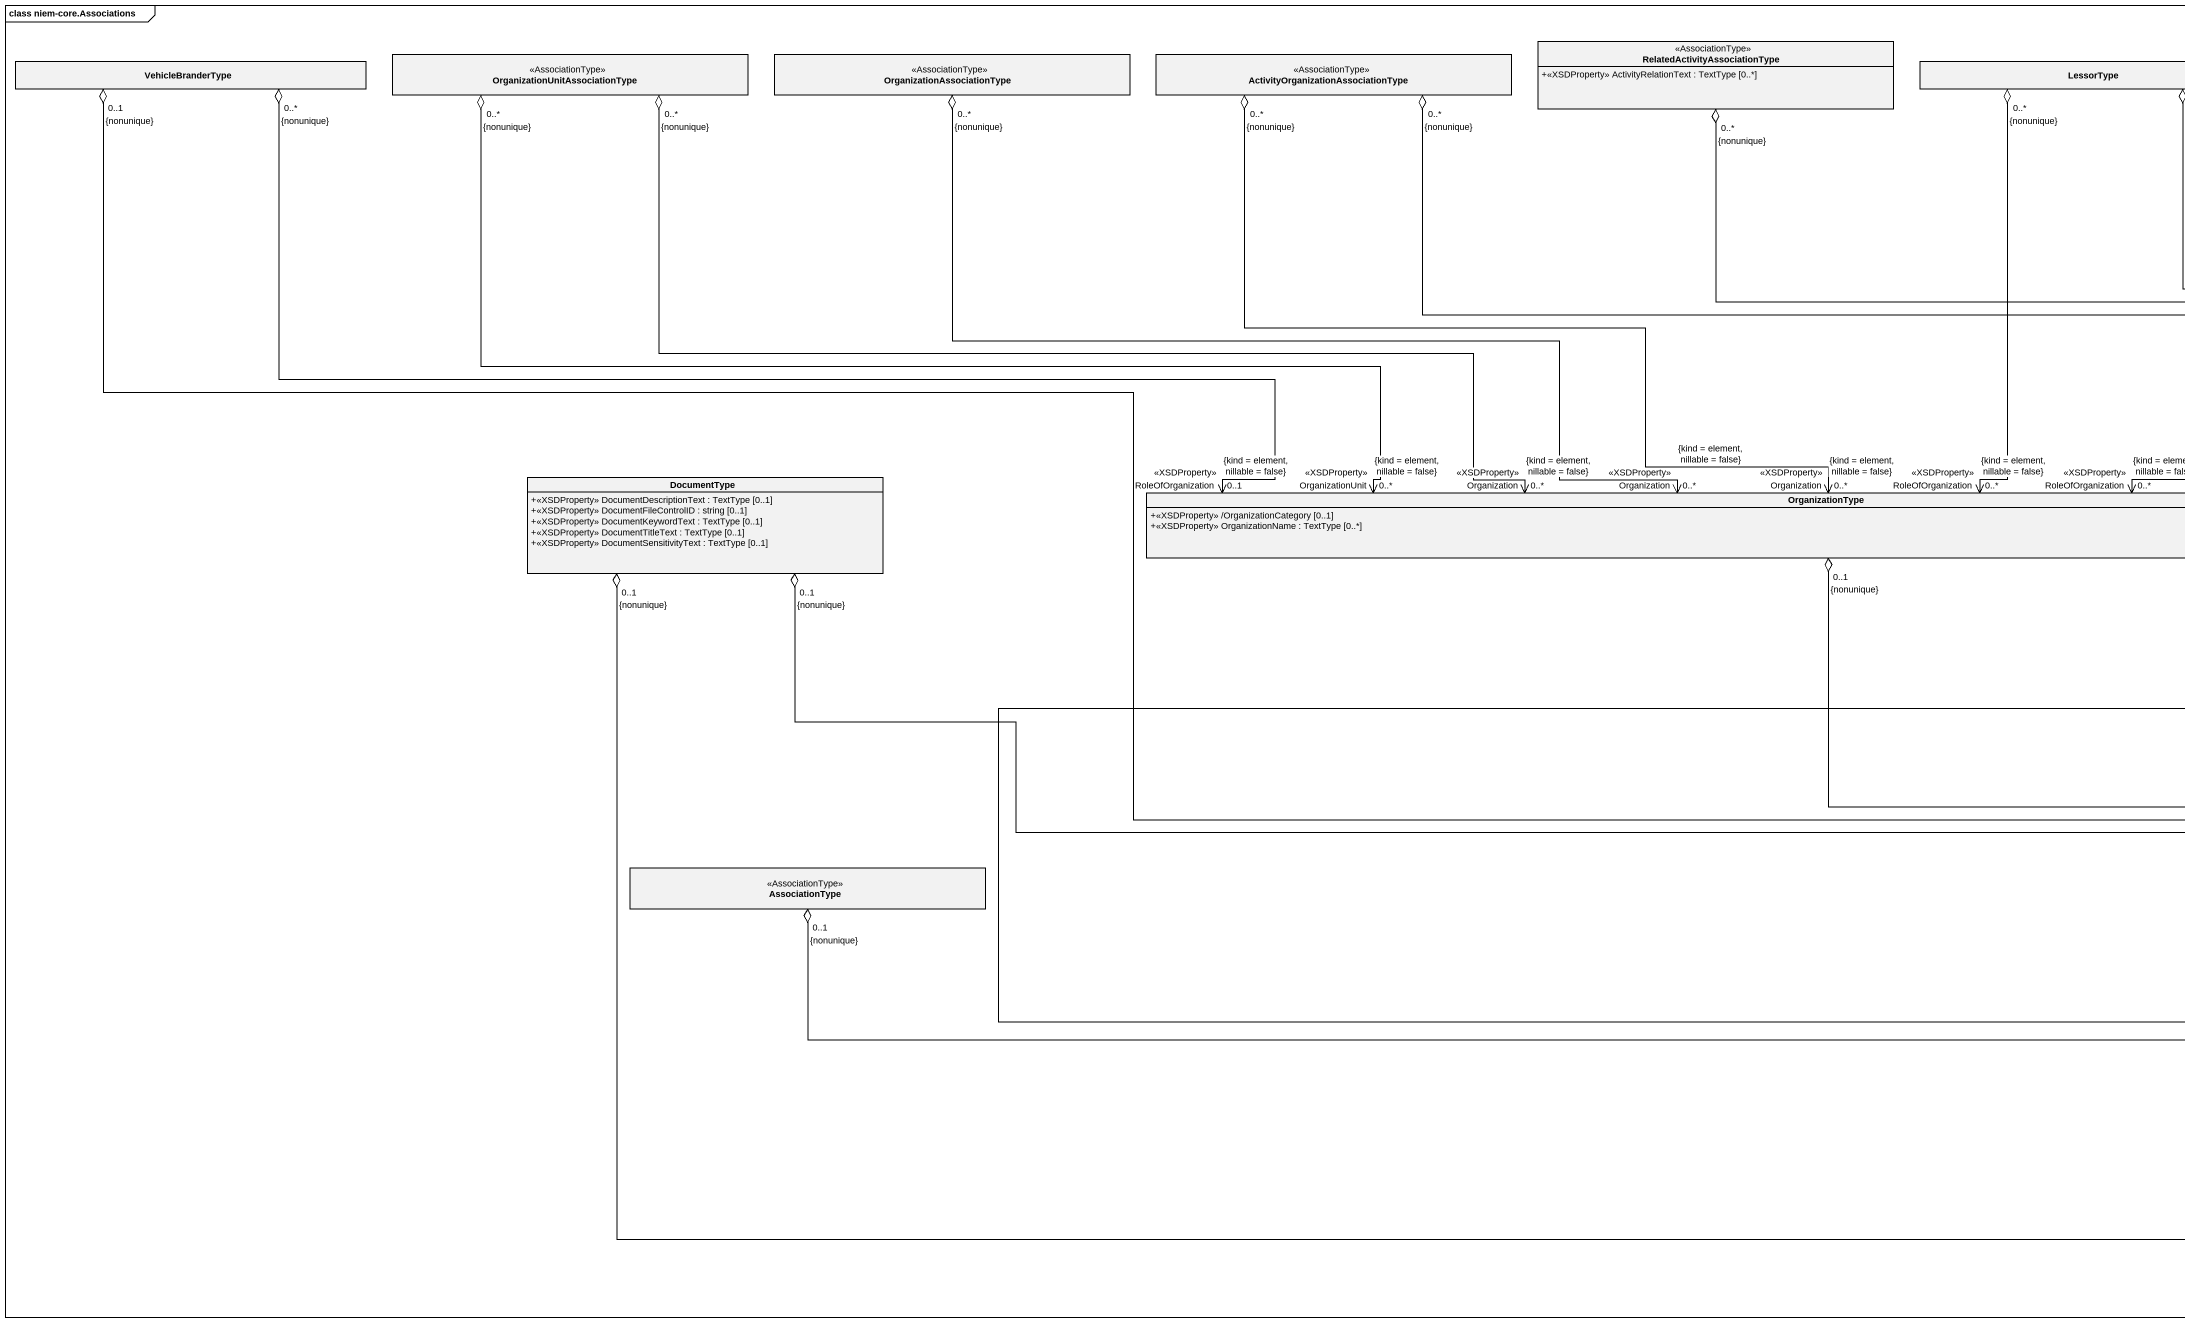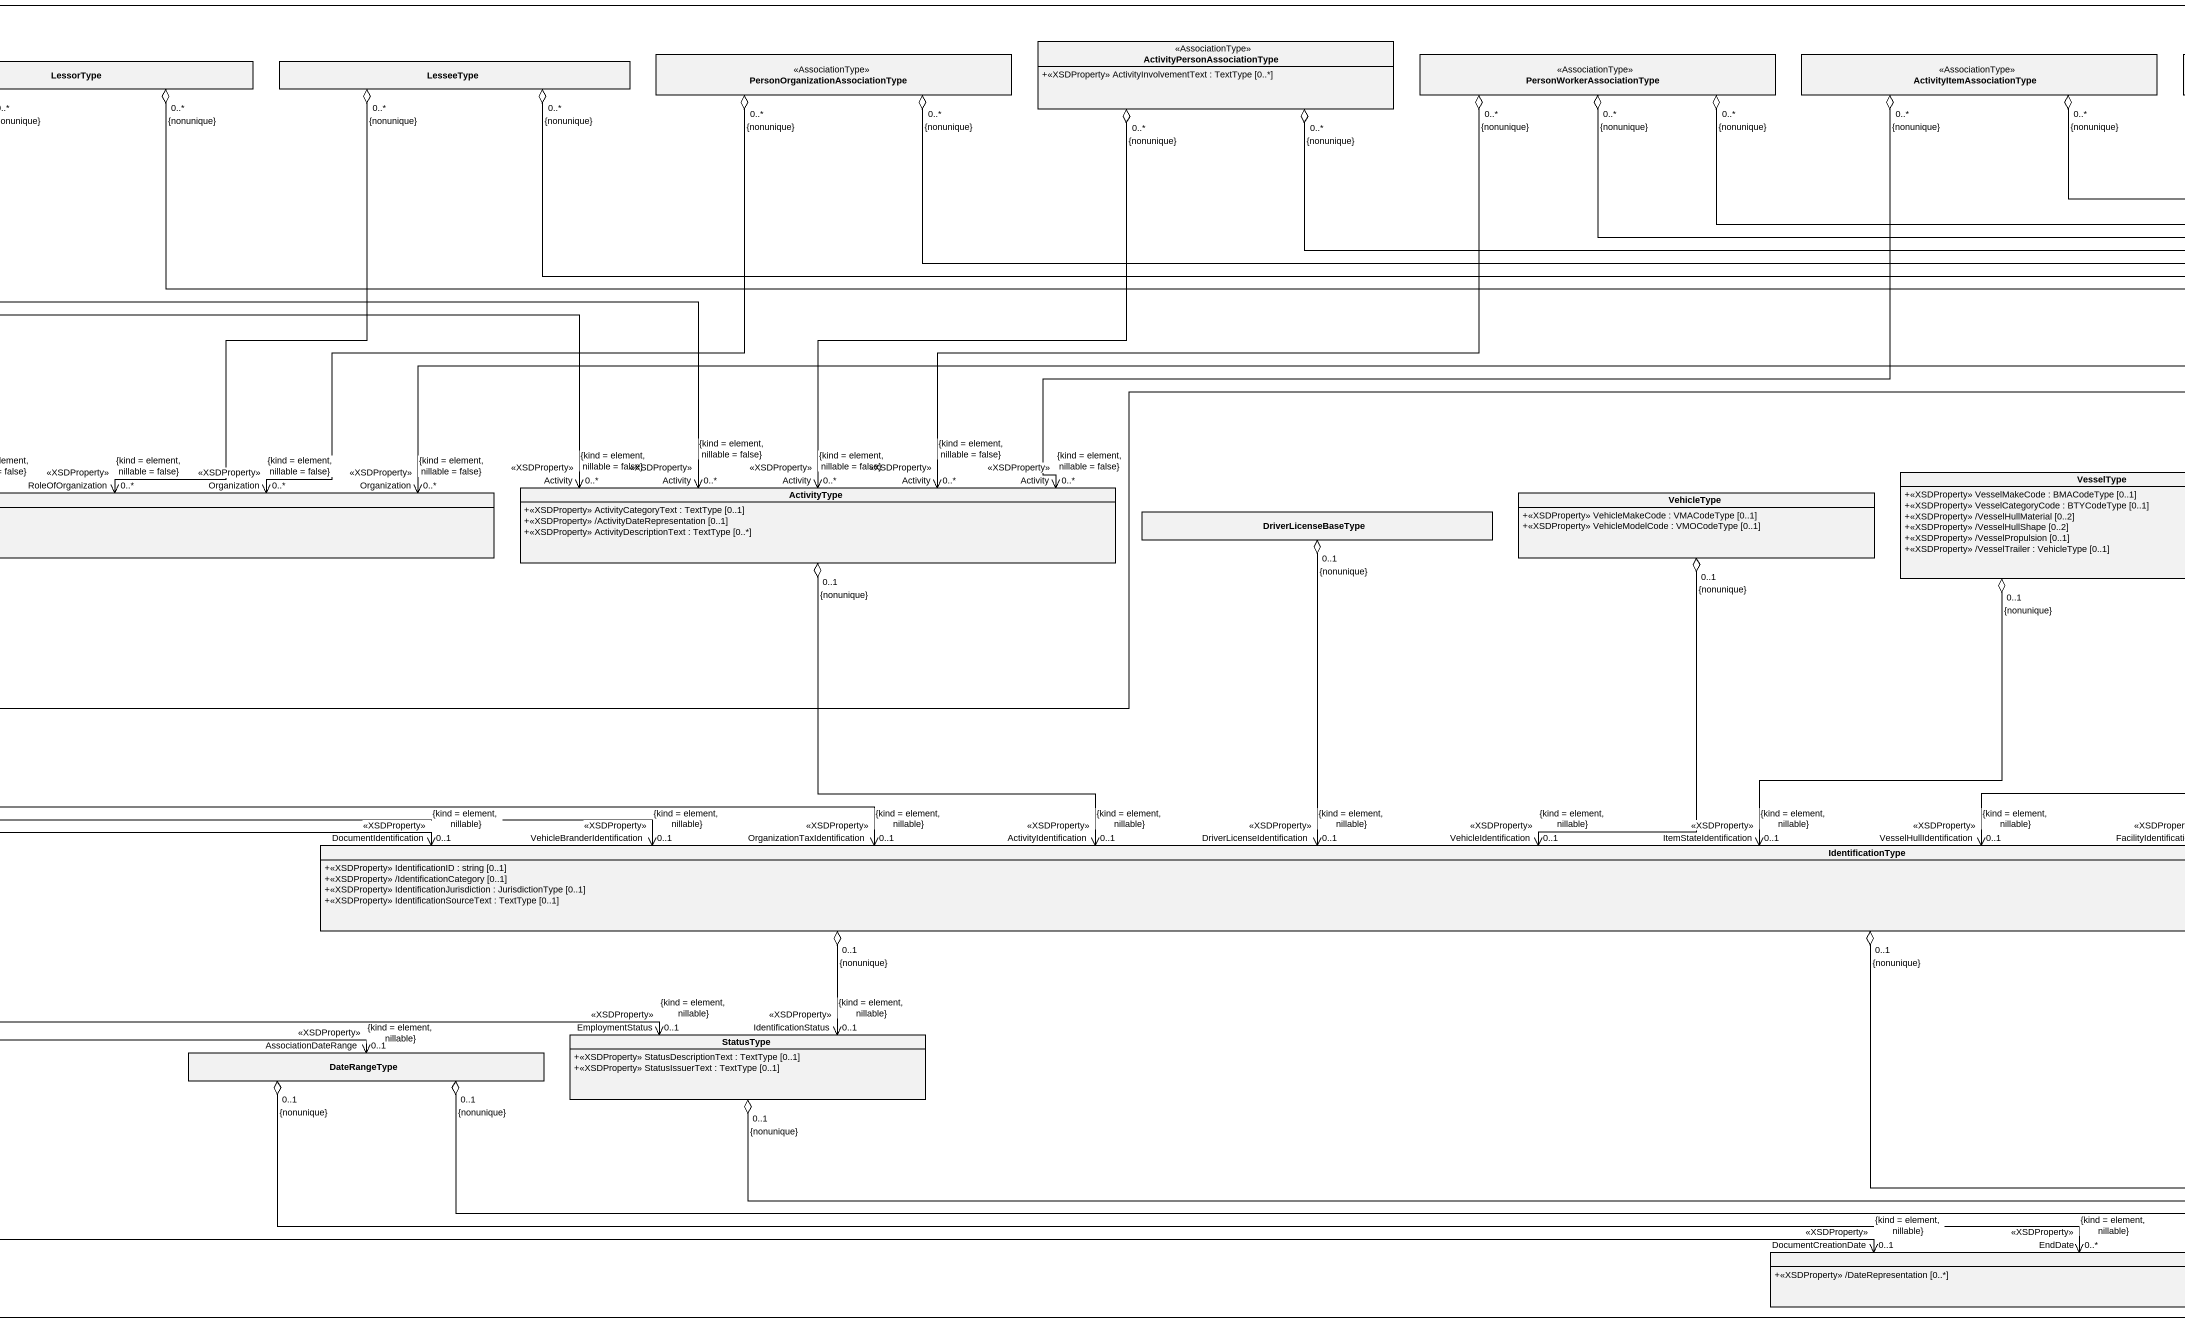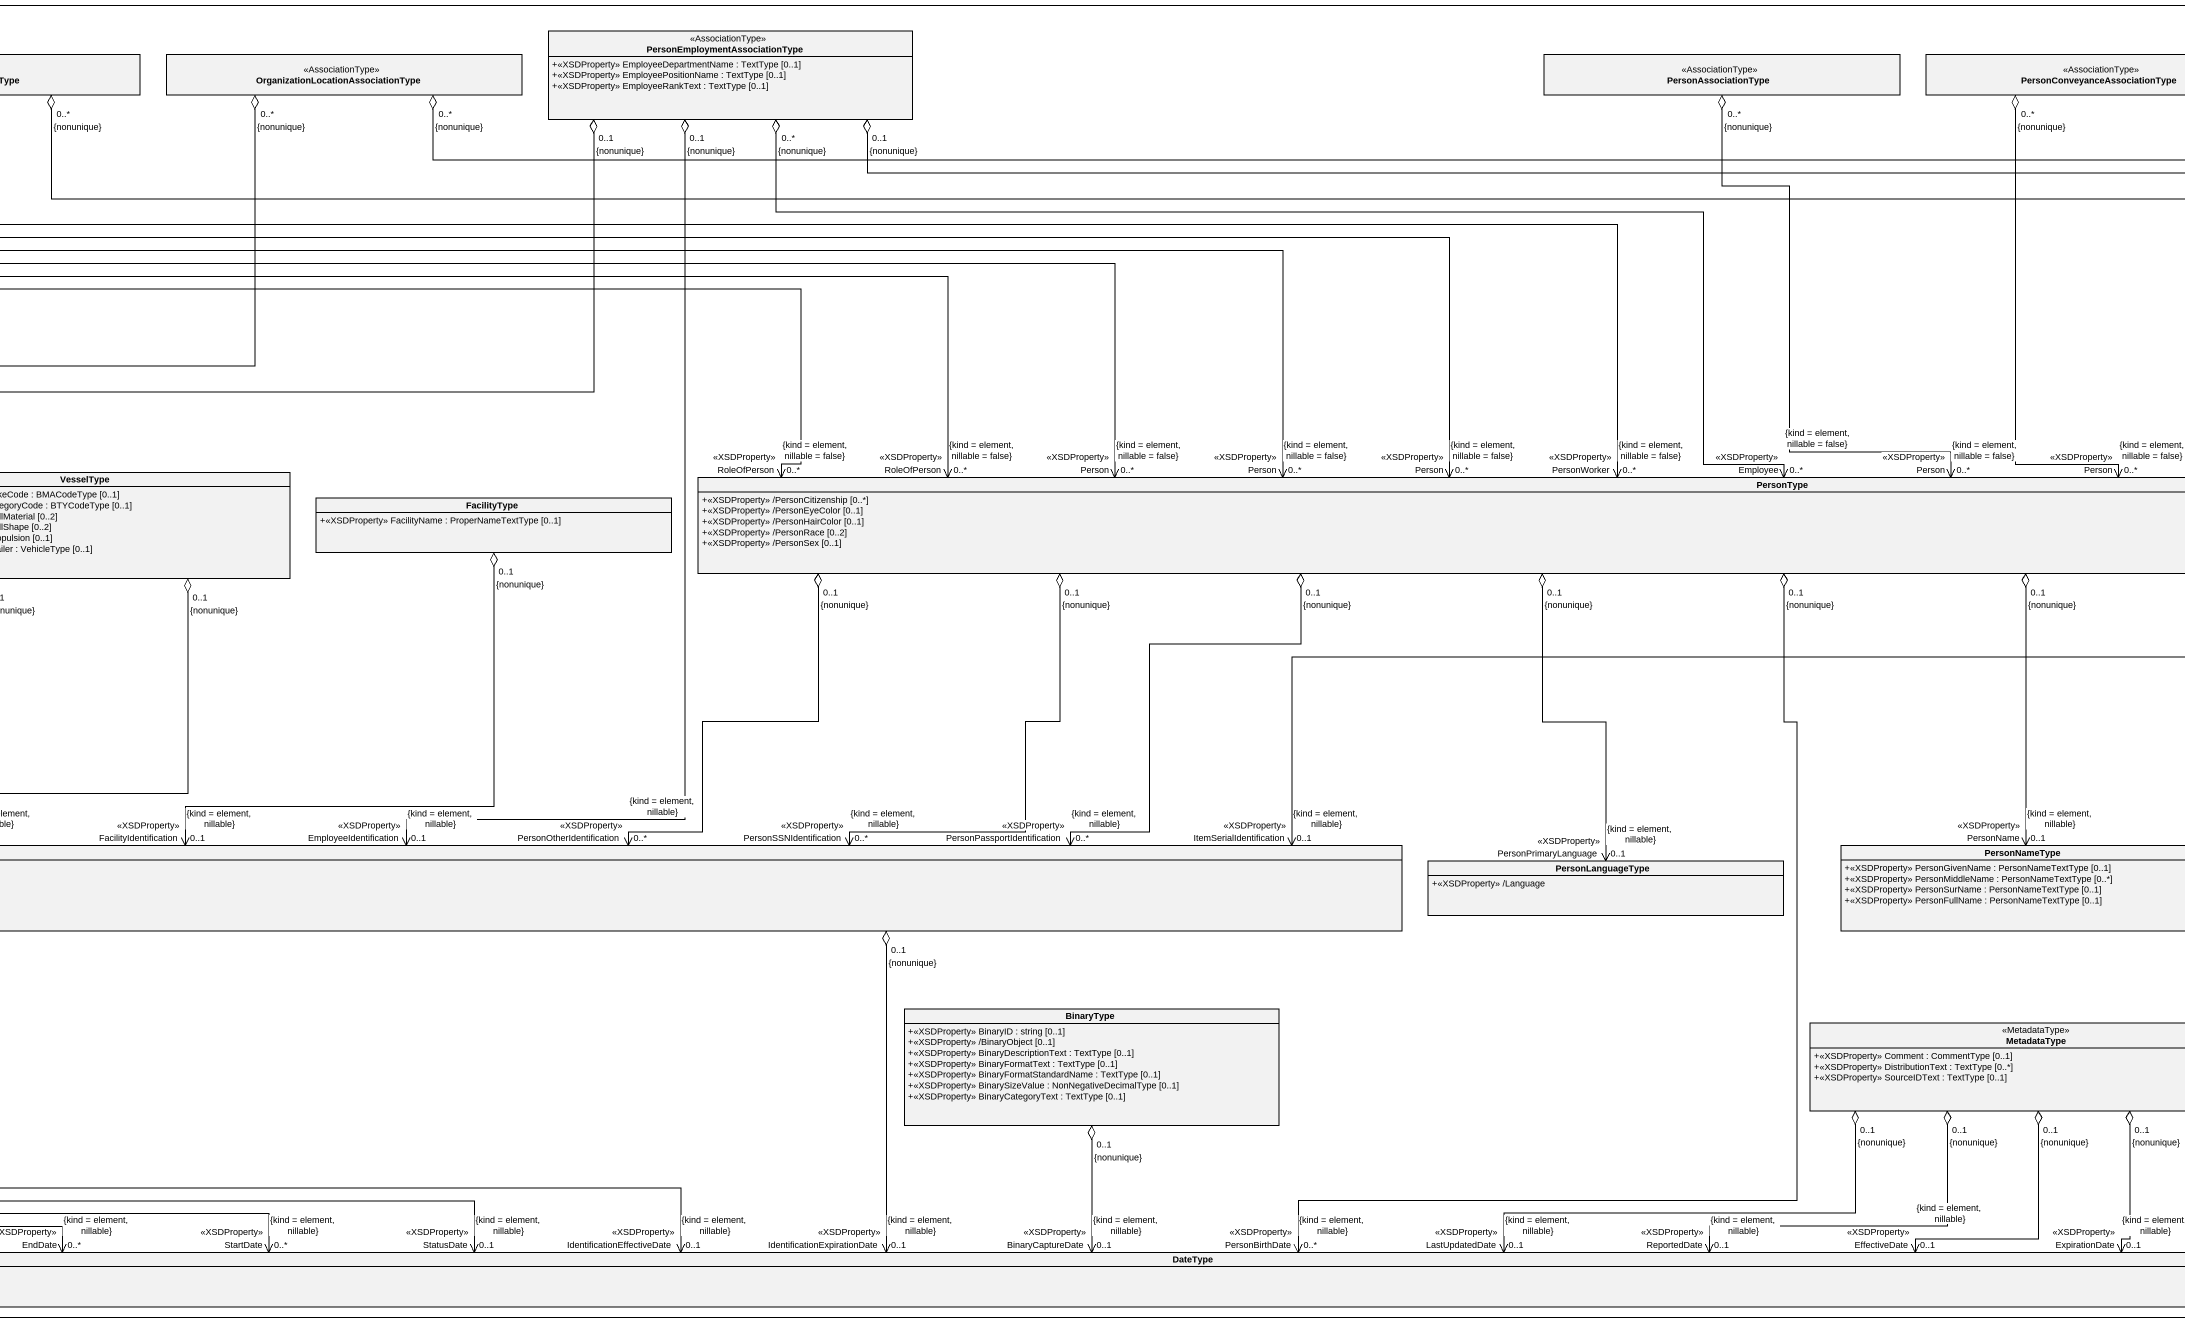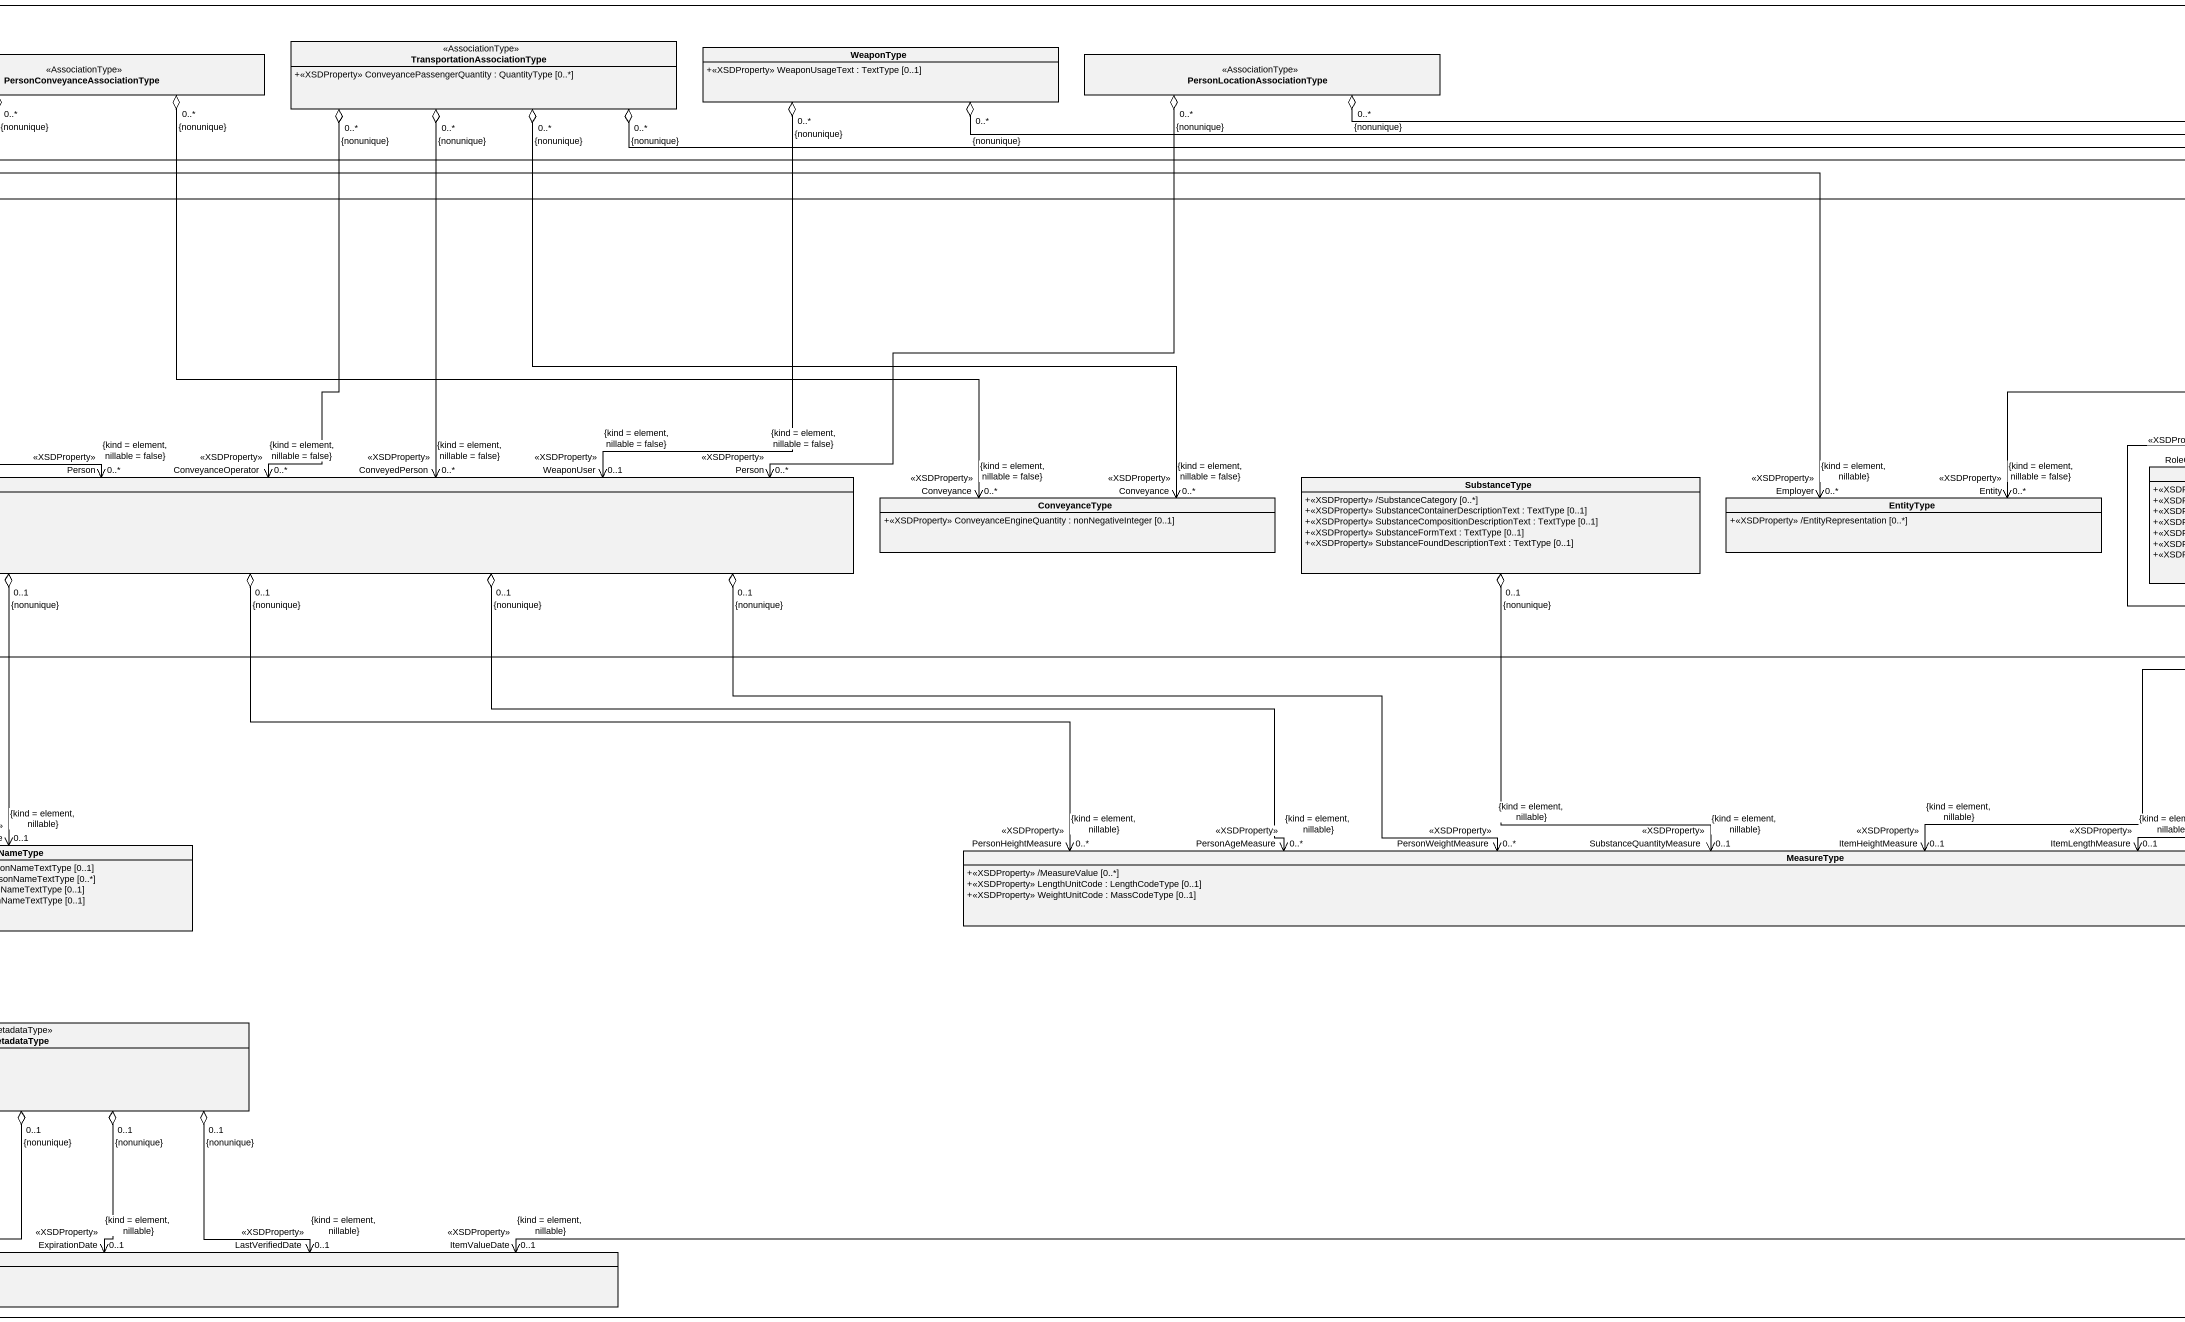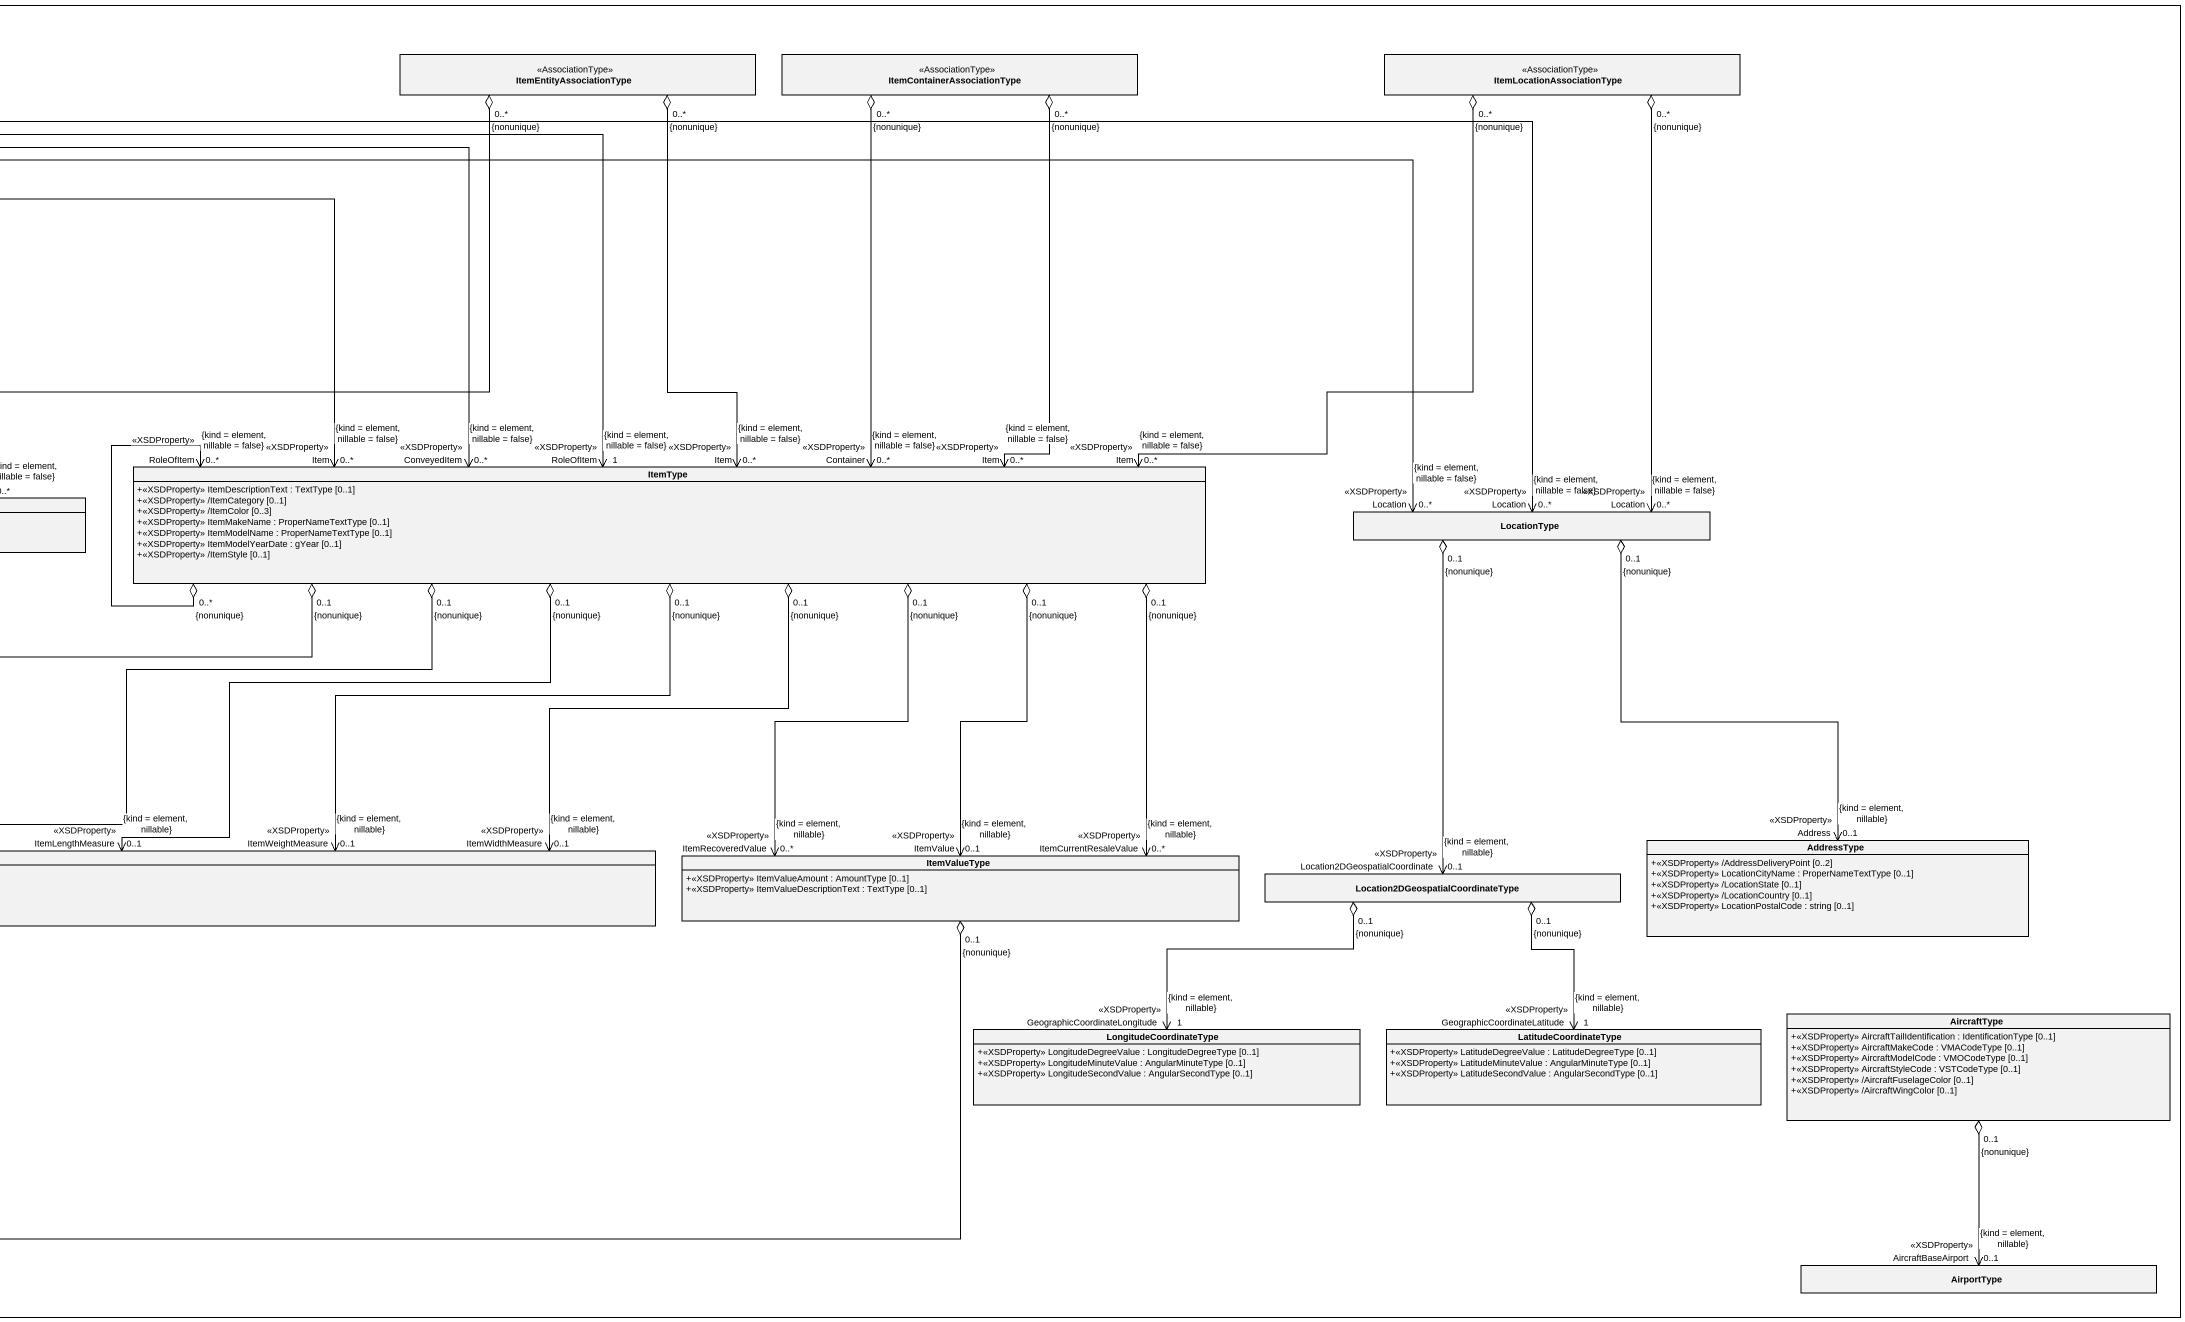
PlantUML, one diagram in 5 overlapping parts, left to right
@startuml
mainframe class niem-core.Associations
hide circle
hide empty members
skinparam classAttributeIconSize 0
class "PersonEmploymentAssociationType" as PersonEmploymentAssociationT <<AssociationType>> {
  +<<XSDProperty>> EmployeeDepartmentName : TextType [0..1]
  +<<XSDProperty>> EmployeePositionName : TextType [0..1]
  +<<XSDProperty>> EmployeeRankText : TextType [0..1]
}
class VehicleBranderType
class "OrganizationUnitAssociationType" as OrganizationUnitAssociationT <<AssociationType>>
class OrganizationAssociationType <<AssociationType>>
class "ActivityOrganizationAssociationType" as ActivityOrganizationAssociat <<AssociationType>>
class "RelatedActivityAssociationType" as RelatedActivityAssociationTy <<AssociationType>> {
  +<<XSDProperty>> ActivityRelationText : TextType [0..*]
}
class LessorType
class LesseeType
class "PersonOrganizationAssociationType" as PersonOrganizationAssociatio <<AssociationType>>
class "ActivityPersonAssociationType" as ActivityPersonAssociationTyp <<AssociationType>> {
  +<<XSDProperty>> ActivityInvolvementText : TextType [0..*]
}
class PersonWorkerAssociationType <<AssociationType>>
class ActivityItemAssociationType <<AssociationType>>
class "OrganizationLocationAssociationType" as OrganizationLocationAssociat <<AssociationType>>
class PersonAssociationType <<AssociationType>>
class "PersonConveyanceAssociationType" as PersonConveyanceAssociationT <<AssociationType>>
class "TransportationAssociationType" as TransportationAssociationTyp <<AssociationType>> {
  +<<XSDProperty>> ConveyancePassengerQuantity : QuantityType [0..*]
}
class WeaponType {
  +<<XSDProperty>> WeaponUsageText : TextType [0..1]
}
class "PersonLocationAssociationType" as PersonLocationAssociationTyp <<AssociationType>>
class ItemEntityAssociationType <<AssociationType>>
class ItemContainerAssociationType <<AssociationType>>
class ItemLocationAssociationType <<AssociationType>>
class DocumentType {
  +<<XSDProperty>> DocumentDescriptionText : TextType [0..1]
  +<<XSDProperty>> DocumentFileControlID : string [0..1]
  +<<XSDProperty>> DocumentKeywordText : TextType [0..1]
  +<<XSDProperty>> DocumentTitleText : TextType [0..1]
  +<<XSDProperty>> DocumentSensitivityText : TextType [0..1]
}
class OrganizationType {
  +<<XSDProperty>> /OrganizationCategory [0..1]
  +<<XSDProperty>> OrganizationName : TextType [0..*]
}
class ActivityType {
  +<<XSDProperty>> ActivityCategoryText : TextType [0..1]
  +<<XSDProperty>> /ActivityDateRepresentation [0..1]
  +<<XSDProperty>> ActivityDescriptionText : TextType [0..*]
}
class VehicleType {
  +<<XSDProperty>> VehicleMakeCode : VMACodeType [0..1]
  +<<XSDProperty>> VehicleModelCode : VMOCodeType [0..1]
}
class VesselType {
  +<<XSDProperty>> VesselMakeCode : BMACodeType [0..1]
  +<<XSDProperty>> VesselCategoryCode : BTYCodeType [0..1]
  +<<XSDProperty>> /VesselHullMaterial [0..2]
  +<<XSDProperty>> /VesselHullShape [0..2]
  +<<XSDProperty>> /VesselPropulsion [0..1]
  +<<XSDProperty>> /VesselTrailer : VehicleType [0..1]
}
class FacilityType {
  +<<XSDProperty>> FacilityName : ProperNameTextType [0..1]
}
class PersonType {
  +<<XSDProperty>> /PersonCitizenship [0..*]
  +<<XSDProperty>> /PersonEyeColor [0..1]
  +<<XSDProperty>> /PersonHairColor [0..1]
  +<<XSDProperty>> /PersonRace [0..2]
  +<<XSDProperty>> /PersonSex [0..1]
}
class ConveyanceType {
  +<<XSDProperty>> ConveyanceEngineQuantity : nonNegativeInteger [0..1]
}
class SubstanceType {
  +<<XSDProperty>> /SubstanceCategory [0..*]
  +<<XSDProperty>> SubstanceContainerDescriptionText : TextType [0..1]
  +<<XSDProperty>> SubstanceCompositionDescriptionText : TextType [0..1]
  +<<XSDProperty>> SubstanceFormText : TextType [0..1]
  +<<XSDProperty>> SubstanceFoundDescriptionText : TextType [0..1]
}
class EntityType {
  +<<XSDProperty>> /EntityRepresentation [0..*]
}
class ItemType {
  +<<XSDProperty>> ItemDescriptionText : TextType [0..1]
  +<<XSDProperty>> /ItemCategory [0..1]
  +<<XSDProperty>> /ItemColor [0..3]
  +<<XSDProperty>> ItemMakeName : ProperNameTextType [0..1]
  +<<XSDProperty>> ItemModelName : ProperNameTextType [0..1]
  +<<XSDProperty>> ItemModelYearDate : gYear [0..1]
  +<<XSDProperty>> /ItemStyle [0..1]
}
class DriverLicenseBaseType
class LocationType
class IdentificationType {
  +<<XSDProperty>> IdentificationID : string [0..1]
  +<<XSDProperty>> /IdentificationCategory [0..1]
  +<<XSDProperty>> IdentificationJurisdiction : JurisdictionType [0..1]
  +<<XSDProperty>> IdentificationSourceText : TextType [0..1]
}
class PersonNameType {
  +<<XSDProperty>> PersonGivenName : PersonNameTextType [0..1]
  +<<XSDProperty>> PersonMiddleName : PersonNameTextType [0..*]
  +<<XSDProperty>> PersonSurName : PersonNameTextType [0..1]
  +<<XSDProperty>> PersonFullName : PersonNameTextType [0..1]
}
class MeasureType {
  +<<XSDProperty>> /MeasureValue [0..*]
  +<<XSDProperty>> LengthUnitCode : LengthCodeType [0..1]
  +<<XSDProperty>> WeightUnitCode : MassCodeType [0..1]
}
class AddressType {
  +<<XSDProperty>> /AddressDeliveryPoint [0..2]
  +<<XSDProperty>> LocationCityName : ProperNameTextType [0..1]
  +<<XSDProperty>> /LocationState [0..1]
  +<<XSDProperty>> /LocationCountry [0..1]
  +<<XSDProperty>> LocationPostalCode : string [0..1]
}
class AssociationType <<AssociationType>>
class PersonLanguageType {
  +<<XSDProperty>> /Language
}
class ItemValueType {
  +<<XSDProperty>> ItemValueAmount : AmountType [0..1]
  +<<XSDProperty>> ItemValueDescriptionText : TextType [0..1]
}
class "Location2DGeospatialCoordinateType" as Location2DGeospatialCoordina
class StatusType {
  +<<XSDProperty>> StatusDescriptionText : TextType [0..1]
  +<<XSDProperty>> StatusIssuerText : TextType [0..1]
}
class BinaryType {
  +<<XSDProperty>> BinaryID : string [0..1]
  +<<XSDProperty>> /BinaryObject [0..1]
  +<<XSDProperty>> BinaryDescriptionText : TextType [0..1]
  +<<XSDProperty>> BinaryFormatText : TextType [0..1]
  +<<XSDProperty>> BinaryFormatStandardName : TextType [0..1]
  +<<XSDProperty>> BinarySizeValue : NonNegativeDecimalType [0..1]
  +<<XSDProperty>> BinaryCategoryText : TextType [0..1]
}
class MetadataType <<MetadataType>> {
  +<<XSDProperty>> Comment : CommentType [0..1]
  +<<XSDProperty>> DistributionText : TextType [0..*]
  +<<XSDProperty>> SourceIDText : TextType [0..1]
}
class LongitudeCoordinateType {
  +<<XSDProperty>> LongitudeDegreeValue : LongitudeDegreeType [0..1]
  +<<XSDProperty>> LongitudeMinuteValue : AngularMinuteType [0..1]
  +<<XSDProperty>> LongitudeSecondValue : AngularSecondType [0..1]
}
class LatitudeCoordinateType {
  +<<XSDProperty>> LatitudeDegreeValue : LatitudeDegreeType [0..1]
  +<<XSDProperty>> LatitudeMinuteValue : AngularMinuteType [0..1]
  +<<XSDProperty>> LatitudeSecondValue : AngularSecondType [0..1]
}
class AircraftType {
  +<<XSDProperty>> AircraftTailIdentification : IdentificationType [0..1]
  +<<XSDProperty>> AircraftMakeCode : VMACodeType [0..1]
  +<<XSDProperty>> AircraftModelCode : VMOCodeType [0..1]
  +<<XSDProperty>> AircraftStyleCode : VSTCodeType [0..1]
  +<<XSDProperty>> /AircraftFuselageColor [0..1]
  +<<XSDProperty>> /AircraftWingColor [0..1]
}
class DateRangeType
class DateType {
  +<<XSDProperty>> /DateRepresentation [0..*]
}
class AirportType
PersonEmploymentAssociationT "0..*\n{nonunique}" o-right-> "Employee\n<<XSDProperty>>\n0..*\n{kind = element, nillable = false}" PersonType
PersonEmploymentAssociationT "0..1\n{nonunique}" o-right-> "Employer\n<<XSDProperty>>\n0..*\n{kind = element, nillable}" EntityType
PersonEmploymentAssociationT "0..1\n{nonunique}" o--> "EmployeeIdentification\n<<XSDProperty>>\n0..1\n{kind = element, nillable}" IdentificationType
PersonEmploymentAssociationT "0..1\n{nonunique}" o-left-> "EmploymentStatus\n<<XSDProperty>>\n0..1\n{kind = element, nillable}" StatusType
VehicleBranderType "0..*\n{nonunique}" o-right-> "RoleOfOrganization\n<<XSDProperty>>\n0..1\n{kind = element, nillable = false}" OrganizationType
VehicleBranderType "0..1\n{nonunique}" o-right-> "VehicleBranderIdentification\n<<XSDProperty>>\n0..1\n{kind = element, nillable}" IdentificationType
OrganizationUnitAssociationT "0..*\n{nonunique}" o-right-> "OrganizationUnit\n<<XSDProperty>>\n0..*\n{kind = element, nillable = false}" OrganizationType
OrganizationUnitAssociationT "0..*\n{nonunique}" o-right-> "Organization\n<<XSDProperty>>\n0..*\n{kind = element, nillable = false}" OrganizationType
OrganizationAssociationType "0..*\n{nonunique}" o-right-> "Organization\n<<XSDProperty>>\n0..*\n{kind = element, nillable = false}" OrganizationType
ActivityOrganizationAssociat "0..*\n{nonunique}" o--> "Organization\n<<XSDProperty>>\n0..*\n{kind = element, nillable = false}" OrganizationType
ActivityOrganizationAssociat "0..*\n{nonunique}" o-right-> "Activity\n<<XSDProperty>>\n0..*\n{kind = element, nillable = false}" ActivityType
RelatedActivityAssociationTy "0..*\n{nonunique}" o-right-> "Activity\n<<XSDProperty>>\n0..*\n{kind = element, nillable = false}" ActivityType
LessorType "0..*\n{nonunique}" o--> "RoleOfOrganization\n<<XSDProperty>>\n0..*\n{kind = element, nillable = false}" OrganizationType
LessorType "0..*\n{nonunique}" o-right-> "RoleOfPerson\n<<XSDProperty>>\n0..*\n{kind = element, nillable = false}" PersonType
LesseeType "0..*\n{nonunique}" o--> "RoleOfOrganization\n<<XSDProperty>>\n0..*\n{kind = element, nillable = false}" OrganizationType
LesseeType "0..*\n{nonunique}" o-right-> "RoleOfPerson\n<<XSDProperty>>\n0..*\n{kind = element, nillable = false}" PersonType
PersonOrganizationAssociatio "0..*\n{nonunique}" o-left-> "Organization\n<<XSDProperty>>\n0..*\n{kind = element, nillable = false}" OrganizationType
PersonOrganizationAssociatio "0..*\n{nonunique}" o-right-> "Person\n<<XSDProperty>>\n0..*\n{kind = element, nillable = false}" PersonType
ActivityPersonAssociationTyp "0..*\n{nonunique}" o--> "Activity\n<<XSDProperty>>\n0..*\n{kind = element, nillable = false}" ActivityType
ActivityPersonAssociationTyp "0..*\n{nonunique}" o-right-> "Person\n<<XSDProperty>>\n0..*\n{kind = element, nillable = false}" PersonType
PersonWorkerAssociationType "0..*\n{nonunique}" o-left-> "Activity\n<<XSDProperty>>\n0..*\n{kind = element, nillable = false}" ActivityType
PersonWorkerAssociationType "0..*\n{nonunique}" o-right-> "Person\n<<XSDProperty>>\n0..*\n{kind = element, nillable = false}" PersonType
PersonWorkerAssociationType "0..*\n{nonunique}" o-right-> "PersonWorker\n<<XSDProperty>>\n0..*\n{kind = element, nillable = false}" PersonType
ActivityItemAssociationType "0..*\n{nonunique}" o-left-> "Activity\n<<XSDProperty>>\n0..*\n{kind = element, nillable = false}" ActivityType
ActivityItemAssociationType "0..*\n{nonunique}" o-right-> "Item\n<<XSDProperty>>\n0..*\n{kind = element, nillable = false}" ItemType
OrganizationLocationAssociat "0..*\n{nonunique}" o-left-> "Organization\n<<XSDProperty>>\n0..*\n{kind = element, nillable = false}" OrganizationType
OrganizationLocationAssociat "0..*\n{nonunique}" o-right-> "Location\n<<XSDProperty>>\n0..*\n{kind = element, nillable = false}" LocationType
PersonAssociationType "0..*\n{nonunique}" o--> "Person\n<<XSDProperty>>\n0..*\n{kind = element, nillable = false}" PersonType
PersonConveyanceAssociationT "0..*\n{nonunique}" o--> "Person\n<<XSDProperty>>\n0..*\n{kind = element, nillable = false}" PersonType
PersonConveyanceAssociationT "0..*\n{nonunique}" o-right-> "Conveyance\n<<XSDProperty>>\n0..*\n{kind = element, nillable = false}" ConveyanceType
TransportationAssociationTyp "0..*\n{nonunique}" o--> "ConveyanceOperator\n<<XSDProperty>>\n0..*\n{kind = element, nillable = false}" PersonType
TransportationAssociationTyp "0..*\n{nonunique}" o--> "ConveyedPerson\n<<XSDProperty>>\n0..*\n{kind = element, nillable = false}" PersonType
TransportationAssociationTyp "0..*\n{nonunique}" o--> "Conveyance\n<<XSDProperty>>\n0..*\n{kind = element, nillable = false}" ConveyanceType
TransportationAssociationTyp "0..*\n{nonunique}" o-right-> "ConveyedItem\n<<XSDProperty>>\n0..*\n{kind = element, nillable = false}" ItemType
WeaponType "0..*\n{nonunique}" o-left-> "WeaponUser\n<<XSDProperty>>\n0..1\n{kind = element, nillable = false}" PersonType
WeaponType "0..*\n{nonunique}" o-right-> "RoleOfItem\n<<XSDProperty>>\n1\n{kind = element, nillable = false}" ItemType
PersonLocationAssociationTyp "0..*\n{nonunique}" o-left-> "Person\n<<XSDProperty>>\n0..*\n{kind = element, nillable = false}" PersonType
PersonLocationAssociationTyp "0..*\n{nonunique}" o-right-> "Location\n<<XSDProperty>>\n0..*\n{kind = element, nillable = false}" LocationType
ItemEntityAssociationType "0..*\n{nonunique}" o--> "Entity\n<<XSDProperty>>\n0..*\n{kind = element, nillable = false}" EntityType
ItemEntityAssociationType "0..*\n{nonunique}" o--> "Item\n<<XSDProperty>>\n0..*\n{kind = element, nillable = false}" ItemType
ItemContainerAssociationType "0..*\n{nonunique}" o--> "Container\n<<XSDProperty>>\n0..*\n{kind = element, nillable = false}" ItemType
ItemContainerAssociationType "0..*\n{nonunique}" o--> "Item\n<<XSDProperty>>\n0..*\n{kind = element, nillable = false}" ItemType
ItemLocationAssociationType "0..*\n{nonunique}" o-left-> "Item\n<<XSDProperty>>\n0..*\n{kind = element, nillable = false}" ItemType
ItemLocationAssociationType "0..*\n{nonunique}" o--> "Location\n<<XSDProperty>>\n0..*\n{kind = element, nillable = false}" LocationType
DocumentType "0..1\n{nonunique}" o-right-> "DocumentIdentification\n<<XSDProperty>>\n0..1\n{kind = element, nillable}" IdentificationType
DocumentType "0..1\n{nonunique}" o-right-> "DocumentCreationDate\n<<XSDProperty>>\n0..1\n{kind = element, nillable}" DateType
OrganizationType "0..1\n{nonunique}" o-right-> "OrganizationTaxIdentification\n<<XSDProperty>>\n0..1\n{kind = element, nillable}" IdentificationType
ActivityType "0..1\n{nonunique}" o-right-> "ActivityIdentification\n<<XSDProperty>>\n0..1\n{kind = element, nillable}" IdentificationType
VehicleType "0..1\n{nonunique}" o--> "VehicleIdentification\n<<XSDProperty>>\n0..1\n{kind = element, nillable}" IdentificationType
VesselType "0..1\n{nonunique}" o--> "ItemStateIdentification\n<<XSDProperty>>\n0..1\n{kind = element, nillable}" IdentificationType
VesselType "0..1\n{nonunique}" o--> "VesselHullIdentification\n<<XSDProperty>>\n0..1\n{kind = element, nillable}" IdentificationType
FacilityType "0..1\n{nonunique}" o-left-> "FacilityIdentification\n<<XSDProperty>>\n0..1\n{kind = element, nillable}" IdentificationType
PersonType "0..1\n{nonunique}" o-left-> "PersonOtherIdentification\n<<XSDProperty>>\n0..*\n{kind = element, nillable}" IdentificationType
PersonType "0..1\n{nonunique}" o-left-> "PersonSSNIdentification\n<<XSDProperty>>\n0..*\n{kind = element, nillable}" IdentificationType
PersonType "0..1\n{nonunique}" o-left-> "PersonPassportIdentification\n<<XSDProperty>>\n0..*\n{kind = element, nillable}" IdentificationType
PersonType "0..1\n{nonunique}" o--> "PersonName\n<<XSDProperty>>\n0..1\n{kind = element, nillable}" PersonNameType
PersonType "0..1\n{nonunique}" o-right-> "PersonHeightMeasure\n<<XSDProperty>>\n0..*\n{kind = element, nillable}" MeasureType
PersonType "0..1\n{nonunique}" o-right-> "PersonAgeMeasure\n<<XSDProperty>>\n0..*\n{kind = element, nillable}" MeasureType
PersonType "0..1\n{nonunique}" o-right-> "PersonWeightMeasure\n<<XSDProperty>>\n0..*\n{kind = element, nillable}" MeasureType
PersonType "0..1\n{nonunique}" o--> "PersonPrimaryLanguage\n<<XSDProperty>>\n0..1\n{kind = element, nillable}" PersonLanguageType
PersonType "0..1\n{nonunique}" o--> "PersonBirthDate\n<<XSDProperty>>\n0..*\n{kind = element, nillable}" DateType
SubstanceType "0..1\n{nonunique}" o--> "SubstanceQuantityMeasure\n<<XSDProperty>>\n0..1\n{kind = element, nillable}" MeasureType
ItemType "0..*\n{nonunique}" o--> "RoleOfItem\n<<XSDProperty>>\n0..*\n{kind = element, nillable = false}" ItemType
ItemType "0..1\n{nonunique}" o-left-> "ItemSerialIdentification\n<<XSDProperty>>\n0..1\n{kind = element, nillable}" IdentificationType
ItemType "0..1\n{nonunique}" o-left-> "ItemHeightMeasure\n<<XSDProperty>>\n0..1\n{kind = element, nillable}" MeasureType
ItemType "0..1\n{nonunique}" o-left-> "ItemLengthMeasure\n<<XSDProperty>>\n0..1\n{kind = element, nillable}" MeasureType
ItemType "0..1\n{nonunique}" o-left-> "ItemWeightMeasure\n<<XSDProperty>>\n0..1\n{kind = element, nillable}" MeasureType
ItemType "0..1\n{nonunique}" o-left-> "ItemWidthMeasure\n<<XSDProperty>>\n0..1\n{kind = element, nillable}" MeasureType
ItemType "0..1\n{nonunique}" o--> "ItemRecoveredValue\n<<XSDProperty>>\n0..*\n{kind = element, nillable}" ItemValueType
ItemType "0..1\n{nonunique}" o--> "ItemValue\n<<XSDProperty>>\n0..1\n{kind = element, nillable}" ItemValueType
ItemType "0..1\n{nonunique}" o--> "ItemCurrentResaleValue\n<<XSDProperty>>\n0..*\n{kind = element, nillable}" ItemValueType
DriverLicenseBaseType "0..1\n{nonunique}" o--> "DriverLicenseIdentification\n<<XSDProperty>>\n0..1\n{kind = element, nillable}" IdentificationType
LocationType "0..1\n{nonunique}" o--> "Address\n<<XSDProperty>>\n0..1\n{kind = element, nillable}" AddressType
LocationType "0..1\n{nonunique}" o--> "Location2DGeospatialCoordinate\n<<XSDProperty>>\n0..1\n{kind = element, nillable}" Location2DGeospatialCoordina
IdentificationType "0..1\n{nonunique}" o-left-> "IdentificationStatus\n<<XSDProperty>>\n0..1\n{kind = element, nillable}" StatusType
IdentificationType "0..1\n{nonunique}" o-right-> "IdentificationExpirationDate\n<<XSDProperty>>\n0..1\n{kind = element, nillable}" DateType
IdentificationType "0..1\n{nonunique}" o-right-> "IdentificationEffectiveDate\n<<XSDProperty>>\n0..1\n{kind = element, nillable}" DateType
AssociationType "0..1\n{nonunique}" o-right-> "AssociationDateRange\n<<XSDProperty>>\n0..1\n{kind = element, nillable}" DateRangeType
ItemValueType "0..1\n{nonunique}" o-left-> "ItemValueDate\n<<XSDProperty>>\n0..1\n{kind = element, nillable}" DateType
Location2DGeospatialCoordina "0..1\n{nonunique}" o--> "GeographicCoordinateLongitude\n<<XSDProperty>>\n1\n{kind = element, nillable}" LongitudeCoordinateType
Location2DGeospatialCoordina "0..1\n{nonunique}" o--> "GeographicCoordinateLatitude\n<<XSDProperty>>\n1\n{kind = element, nillable}" LatitudeCoordinateType
StatusType "0..1\n{nonunique}" o-right-> "StatusDate\n<<XSDProperty>>\n0..1\n{kind = element, nillable}" DateType
BinaryType "0..1\n{nonunique}" o--> "BinaryCaptureDate\n<<XSDProperty>>\n0..1\n{kind = element, nillable}" DateType
MetadataType "0..1\n{nonunique}" o-left-> "LastUpdatedDate\n<<XSDProperty>>\n0..1\n{kind = element, nillable}" DateType
MetadataType "0..1\n{nonunique}" o-left-> "ReportedDate\n<<XSDProperty>>\n0..1\n{kind = element, nillable}" DateType
MetadataType "0..1\n{nonunique}" o-left-> "EffectiveDate\n<<XSDProperty>>\n0..1\n{kind = element, nillable}" DateType
MetadataType "0..1\n{nonunique}" o-left-> "ExpirationDate\n<<XSDProperty>>\n0..1\n{kind = element, nillable}" DateType
MetadataType "0..1\n{nonunique}" o-left-> "LastVerifiedDate\n<<XSDProperty>>\n0..1\n{kind = element, nillable}" DateType
AircraftType "0..1\n{nonunique}" o--> "AircraftBaseAirport\n<<XSDProperty>>\n0..1\n{kind = element, nillable}" AirportType
DateRangeType "0..1\n{nonunique}" o-right-> "EndDate\n<<XSDProperty>>\n0..*\n{kind = element, nillable}" DateType
DateRangeType "0..1\n{nonunique}" o-right-> "StartDate\n<<XSDProperty>>\n0..*\n{kind = element, nillable}" DateType
@enduml
